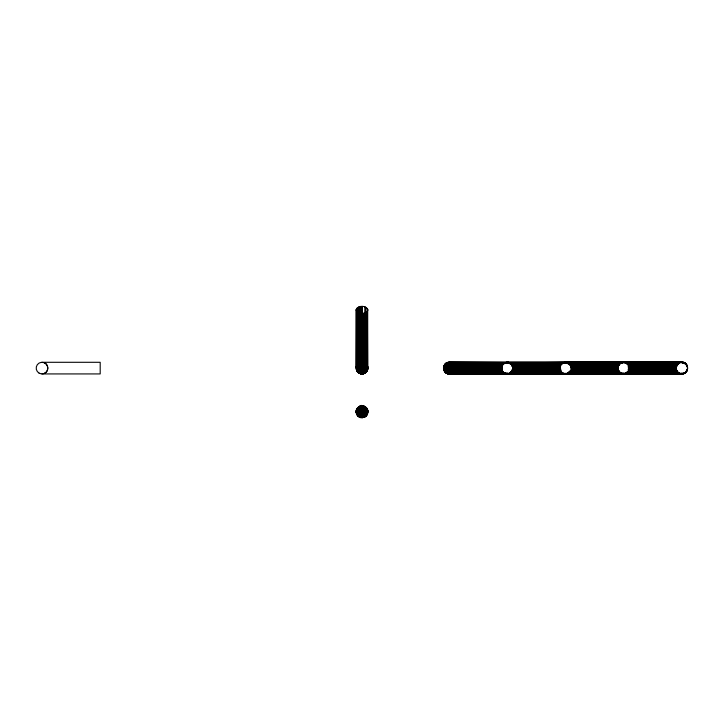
<?xml version="1.0" encoding="UTF-8"?>
<svg xmlns="http://www.w3.org/2000/svg" width="724" height="724" viewBox="0 0 724 724"><rect width="100%" height="100%" fill="white"/><g stroke="black" fill="none" stroke-linecap="round" stroke-linejoin="round"><path stroke-width="1.09" d="M444.427 371.34L502.311 370.851C511.09 382.308 519.298 360.154 505.759 362.543L449.269 362.38C447.577 365.475 447.595 370.715 449.269 373.928L681.981 373.919C689.474 374.263 689.474 361.955 681.981 362.29L507.443 362.299C499.94 361.928 499.958 374.281 507.443 373.928L681.981 373.928C689.411 374.199 689.411 362.018 681.981 362.29L449.269 362.299C441.776 361.964 441.785 374.245 449.269 373.928L506.872 373.901L449.269 373.874C441.902 374.236 441.912 362 449.269 362.29L508.583 362.398L508.013 362.317M687.384 368.806L685.592 372.462L681.981 373.928L565.625 373.919L561.887 372.561L559.833 368.679L561.01 364.57L564.865 362.344L504.764 362.959M367.403 366.806C370.027 373.385 358.172 377.104 357.276 369.539L356.362 369.539L358.833 372.978L361.059 373.846L363.864 373.611L366.842 370.878L367.819 368.109L367.502 366.217L367.819 368.109L367.095 370.878L363.882 373.611L360.118 373.611L358.914 372.978L356.959 370.444L356.262 367.149L357.131 371.285L360.579 373.747L364.769 373.222L367.502 370L366.045 370L363.719 373.439L360.579 373.747M356.38 367.629L356.534 366.679L356.28 367.149C356.335 364.19 356.108 372.86 358.86 372.978L365.168 372.978M356.199 411.748C355.792 404.49 367.575 403.974 367.801 411.259C368.036 414.517 365.367 417.648 362.027 417.558C364.833 417.621 367.647 415.16 367.801 412.228L356.199 412.228L356.262 411.748L367.819 411.748C367.892 402.508 352.235 406.227 357.041 414.517C359.158 419.486 367.122 417.875 367.72 412.698L356.262 412.698L356.217 412.228C357.647 423.25 374.181 413.639 365.14 406.87L358.823 406.87L356.57 409.856M364.76 373.222L359.24 373.222L362 373.928L362.425 370.878L361.62 371.683C361.873 377.729 370.109 369.331 367.484 366.217M685.592 372.462L681.981 373.928L623.807 373.837C616.314 374.399 616.305 361.873 623.807 362.29L666.315 362.362M681.411 373.901L680.85 373.81L681.411 373.901C668.252 371.104 683.546 353.104 687.384 367.403M356.226 310.37C356.434 304.741 368.616 305.103 367.566 310.949C365.204 314.687 356.154 314.415 356.317 309.193L356.226 368.552C356.425 375.005 366.724 375.774 367.258 369.068M356.597 308.623L356.434 369.131C358.923 372.579 365.892 372.598 367.774 368.552L367.683 309.193L367.774 310.37M358.344 307.211L357.973 370.625M359.158 306.886L358.742 370.996M356.606 366.806L356.434 369.131M362.498 371.584L362 306.442L361.502 371.584M364.842 306.886L364.398 371.285M445.151 372.217L503.759 372.607C500.963 370.444 500.963 365.774 503.759 363.611M570.141 371.005L618.676 370.851L620.893 373.15L623.237 373.901L504.764 373.258L507.443 373.928L564.865 373.874C561.2 373.503 558.729 369.24 560.249 365.882L511.94 365.258M571.336 366.968C572.774 372.634 564.602 376.543 561.127 371.801L510.8 371.846L560.783 371.34L561.172 371.846M619.31 371.801L568.983 371.846L619.69 372.217L567.878 372.552L620.115 372.607C617.319 370.444 617.319 365.774 620.115 363.611L567.851 363.647L619.69 363.991L569.001 364.344L619.31 364.416C626.749 356.009 635.192 373.43 623.807 373.928L507.443 373.837L504.918 373.258M683.773 373.258C681.583 374.788 678.497 373.376 677.148 371.34L627.138 371.819L677.872 372.217L626.052 372.552L678.288 372.607C675.492 370.444 675.492 365.774 678.288 363.611L627.138 363.647L677.872 363.991L627.183 364.344L677.148 364.878C678.931 362.036 683.085 361.502 685.592 363.756M357.918 371.285L357.855 369.539M356.742 369.068C356.461 372.634 363.602 376.534 362.842 370.878M356.905 370.878L359.566 370.878L361.548 373.846L359.176 372.697L358.081 370.444M365.611 370.444C365.195 373.792 360.57 375.276 358.851 372.046L359.086 370.444L358.706 371.285C360.308 376.091 367.032 373.358 367.05 369.068M356.38 411.259C356.525 407.856 360.118 405.132 363.421 406.101M559.806 368.109L513.017 368.109L559.824 367.729C559.969 364.76 562.657 362.244 565.625 362.29L623.237 362.317L620.631 363.267L567.869 363.638M359.846 372.389C361.104 375.258 364.615 373.412 364.796 370.878L365.276 370.444C365.068 374.371 359.394 375.132 359.204 370.878M443.559 369.24L501.741 369.24L501.66 368.679L449.269 368.109L501.66 367.539L501.741 366.968L443.559 366.968M618.015 367.539L618.097 366.968L571.209 367.086L618.015 367.539L571.2 368.045M676.189 367.539L676.279 366.968L628.269 367.086L676.189 367.539L629.373 368.045M366.724 369.539L367.738 369.068L366.724 369.539C366.661 373.34 360.145 376.109 359.946 370.878M357.547 369.539L357.719 371.285L359.204 372.978L362.932 373.846M356.516 368.588L356.317 367.376M366.045 370L366.145 369.539M366.453 369.539C365.946 372.652 360.371 376.996 364.434 370.878L367.095 370.878M501.714 367.095L502.411 365.195M618.07 367.095L618.767 365.195M676.252 367.095L676.94 365.195M360.561 372.697L360.489 373.222M359.656 372.046L360.335 370.878C360.09 374.625 364.082 374.471 364.054 370.878L362.706 372.046M359.801 372.697L359.683 371.285M360.416 372.389L360.299 373.222M359.376 372.046L359.339 371.285M507.117 362.462L506.8 362.959L564.123 362.489M577.933 373.222L623.807 373.928L681.981 373.837L684.669 373.258M359.24 406.626L364.76 406.626C359.819 401.947 360.579 418.934 363.348 417.386C371.584 415.323 365.846 402.01 358.86 406.87M356.28 412.698C362.923 424.508 363.24 412.544 362.19 406.417C368.941 404.635 369.131 419.676 360.579 417.386M564.385 363.267L565.191 362.398M622.568 363.267L622.948 362.733L565.625 362.643L622.794 362.38M506.438 362.38L504.212 363.267L502.311 365.367L444.427 364.878M619.346 364.371L618.676 365.367L570.141 365.213M360.507 371.683L361.158 370.878C360.597 374.607 363.674 374.317 363.665 370.878L362.76 371.683M360.416 371.285L360.742 370.878L362 373.928L363.258 370.878L362.805 371.285M684.506 373.258L685.809 372.462M502.945 364.416L445.151 363.991M511.913 365.149L561.01 364.57L562.086 363.493L507.443 363.068L562.72 363.068M506.438 373.837L504.7 373.24L448.129 373.81M620.061 372.561L622.794 373.837L621.581 373.484L679.239 373.24L626.025 373.15M361.647 372.046L362.398 371.285M361.62 371.683L362 370.878M563.833 363.267L565.625 362.299L622.115 362.543L565.625 363.068L620.568 363.267M622.006 363.267L623.807 362.398M366.281 370.878L364.896 372.046M443.893 365.882L501.877 366.416L449.269 367.095L448.129 368.109L449.269 369.122L501.877 369.792L443.893 370.335M365.466 370.878L364.036 372.046M365.14 370.878L364.181 371.683M363.846 371.683L364.317 371.285M365.294 371.285L364.344 372.046M506.194 362.959L507.443 362.29L505.651 362.959M683.239 373.258L681.981 373.928L565.625 373.928L509.687 373.159M447.043 373.484L504.7 373.24L446.038 372.941M448.156 366.968L449.269 366.118L502.076 365.882L449.269 365.195L448.219 365.882M362.398 405.947L361.575 405.947L362.425 405.947C361.267 406.146 361.909 405.313 363.511 406.87C364.878 408.979 364.968 411.675 364.534 414.083C364.118 420.409 356.163 416.445 357.131 411.748C363.104 392.345 370.643 424.843 359.176 415.314C358.118 412.961 358.154 410.092 359.366 407.802C361.584 405.594 361.846 405.512 358.86 407.15C354.498 410.418 358.027 418.418 362.48 417.54C356.679 418.155 354.516 409.259 359.466 406.626C361.71 405.892 362.597 405.069 361.348 407.467C360.959 409.929 360.968 412.445 361.195 414.924C361.466 421.395 369.575 413.513 366.842 409.856C365.403 403.358 355.43 405.974 356.516 412.228C356.416 417.133 363.837 419.802 366.072 414.924C367.349 412.589 367.086 409.458 365.294 407.467C363.14 405.802 361.593 405.322 364.416 407.467C365.792 409.666 365.892 412.526 364.987 414.924C364.226 417.078 360.869 418.463 364.507 416.617C366.525 414.888 367.041 411.856 366.199 409.404C366.634 407.386 360.724 405.042 363.719 406.417C368.344 408.942 365.674 417.549 362.968 417.386C367.159 415.295 367.023 407.341 362.353 405.947M362.19 405.947C365.213 408.327 365.539 416.191 361.557 417.54C365.484 413.793 361.819 397.847 357.737 411.259C357.62 413.313 358.271 415.567 359.964 416.861C362.959 418.201 359.864 417.187 359.104 415.685C356.733 412.653 358.615 406.544 361.348 406.001M563.335 363.267C563.562 362.063 567.535 362.416 566.195 362.317M621.518 363.267L623.807 362.29L588.015 362.362M503.705 363.647L505.461 362.643M620.061 363.647L621.816 362.643M678.243 363.647L679.99 362.643M364.416 372.389L363.511 372.978M362.127 417.558C364.19 414.617 363.647 408.626 362.308 406.001C364.425 408.897 365.059 415.766 361.593 417.54L362 405.929C359.376 408.227 358.932 415.974 362.48 417.54M562.937 363.267L565.625 362.299L576.521 362.362M621.12 363.267L623.581 362.398M448.636 372.941L503.334 372.217L448.464 372.217M562.639 363.267L565.191 362.733M620.821 363.267L623.373 362.398M506.067 373.756L662.958 373.222M448.328 364.878L449.269 364.371L503.334 363.991L448.464 363.991M361.611 406.001L360.154 408.173L359.674 412.228L360.416 416.029L361.81 417.54L359.312 416.861L364.76 416.861M361.882 405.947C360.036 409.114 359.819 414.653 362.036 417.54M362 373.928L362 306.442M682.632 373.258L566.385 373.874L567.851 373.484M447.043 362.733L505.759 362.543L449.043 362.398L449.269 373.901L505.759 373.674L448.835 373.484M683.365 373.756L681.981 373.919L681.981 373.15M44.245 373.484C48.942 371.819 48.942 364.398 44.245 362.733M623.807 373.729L566.756 373.81L568.53 373.15M505.225 362.959L506.302 362.462M449.043 362.398C442.536 361.692 442.554 374.534 449.043 373.81C443.16 374.227 443.169 361.982 449.043 362.398C443.957 362.489 444.047 373.774 449.043 373.81C445.45 373.041 444.427 363.611 449.269 362.29C446.093 364.588 446.093 371.629 449.269 373.928M504.918 362.959L507.443 362.29M682.316 373.756L586.585 373.222M627.165 363.629L678.75 363.267L624.921 363.077L680.976 362.38M446.038 363.267L505.216 362.733M363.421 373.747L363.882 373.611M360.118 406.245L360.579 406.101M363.421 417.386L363.882 417.25M566.639 373.837L567.616 373.575M362 405.929C358.118 407.739 358.172 415.513 361.846 417.54M361.738 405.947C357.71 407.856 357.737 415.449 361.62 417.54M361.62 405.947C356.081 406.834 355.991 416.472 361.475 417.486M680.85 362.398L681.411 362.317L624.93 362.38L680.298 362.543L624.93 362.643L679.755 362.733M564.991 362.398L567.851 362.733L570.123 364.416M564.82 362.398L565.625 362.308L564.575 362.398M622.694 362.398L623.807 362.29M571.218 367.023L618.233 366.416L571.218 366.154M628.278 367.041L676.415 366.416L628.278 366.145M448.219 370.335L449.269 371.014L502.076 370.335L449.269 370.1L448.156 369.24M511.94 370.959L560.249 370.335L560.584 371.014M570.123 370.959L618.432 370.335L571.245 370.127M628.296 370.959L676.605 370.335L628.296 370.118M513.026 367.086L559.86 367.349L513.026 367.122L560.005 366.597L511.922 366.163M448.328 371.34L449.269 371.846L502.61 371.34L449.269 371.014M568.955 371.819L618.966 371.34L570.069 371.041M449.269 369.122L501.66 368.679M511.94 370.118L560.249 370.335L559.833 368.679L513.017 369.068L560.883 369.24M618.015 368.679L571.2 369.068L618.097 369.24L618.015 368.679L571.2 368.172M628.26 369.077L676.189 368.679L676.279 369.24L628.269 369.131L676.415 369.792L628.278 370.073M448.636 363.267L504.212 363.267L448.835 362.733M510.827 364.344L561.507 363.991L509.696 363.665M509.696 372.552L561.507 372.217L510.827 371.874M449.269 365.195L502.61 364.878L449.269 364.371M570.069 365.168L618.966 364.878L568.955 364.398M511.94 366.1L560.249 365.882M571.245 366.091L618.432 365.882L570.123 365.258M628.296 366.1L676.605 365.882L628.296 365.258M511.922 370.073L560.059 369.792L559.896 369.122L560.159 370.1M571.218 370.064L618.233 369.792L571.218 369.186M509.678 363.647L562.086 363.493M511.959 371.005L560.494 370.851L560.783 371.34L511.895 371.041M509.687 373.141L562.394 372.941L509.687 372.579M567.869 373.141L620.568 372.941L567.869 372.579M626.043 373.141L678.75 372.941L626.043 372.579M655.13 362.362L681.981 362.326L683.773 362.959M449.269 363.068L504.7 362.977M565.625 363.068L621.065 362.977M624.912 363.068L679.239 362.977M449.269 373.575L505.216 373.484L461.577 373.222M623.807 373.575L680.976 373.837M42.019 362.29L100.193 362.29L100.193 373.928L42.019 373.928M448.129 362.398L681.981 362.38M683.365 362.462L682.316 362.462L684.669 362.959M681.981 362.643L683.972 362.643M681.981 363.068L684.895 363.068M449.269 363.647L504.275 363.756M684.542 363.756L685.809 363.756M685.927 364.806L686.732 364.806M511.968 365.195L560.584 365.195M686.461 366.045L687.384 366.045M367.738 367.149L367.502 368.109M443.45 368.109L501.632 368.109M571.2 368.109L617.988 368.109M629.373 368.109L676.162 368.109M367.484 368.588L367.683 367.376M356.262 369.068L357.276 369.539M356.498 370L357.955 370M686.461 370.172L687.384 370.172M356.67 370.444L359.466 370.444M364.534 370.444L367.33 370.444M357.149 371.285L366.851 371.285M685.927 371.412L686.732 371.412M357.421 371.683L366.579 371.683M449.269 371.846L502.945 371.801M357.737 372.046L366.263 372.046M627.156 371.846L677.483 371.801M358.072 372.389L365.928 372.389M358.434 372.697L365.566 372.697M359.674 373.439L364.326 373.439M360.588 373.747L363.412 373.747M361.068 406.001C363.991 405.485 366.787 407.594 367.62 410.318L356.362 410.318L356.28 410.789L367.738 410.789M359.674 406.417L364.326 406.417M358.434 407.15L365.557 407.15M358.072 407.467L365.928 407.467M357.737 407.802L366.263 407.802M357.421 408.173L366.57 408.173M357.149 408.562L366.851 408.562M356.896 408.979L367.095 408.979M356.67 409.404L367.33 409.404M356.498 409.856L367.502 409.856M356.199 411.259L367.801 411.259M367.638 413.169L356.362 413.169L358.86 416.617L365.168 416.617M356.498 413.63L367.502 413.63M356.67 414.083L367.33 414.083M356.896 414.517L367.095 414.517M357.149 414.924L366.851 414.924M357.421 415.314L366.57 415.314M357.737 415.685L366.263 415.685M358.072 416.029L365.928 416.029M358.434 416.336L365.557 416.336M359.674 417.069L364.326 417.069M360.588 417.386L363.412 417.386M361.068 417.486L362.923 417.486M507.443 362.643L563.399 362.733M627.156 364.371L677.483 364.416M567.842 373.15L621.065 373.24L565.191 373.484L622.115 373.674L563.571 373.484L564.611 373.837M510.791 364.38L561.01 364.57M507.443 373.575L564.865 373.874M636.115 373.222L679.99 373.575L678.243 372.561M449.269 372.561L504.212 372.941L503.705 372.561M449.269 367.095L501.66 367.539M603.617 373.222L623.807 373.385M513.017 367.168L559.824 367.729M629.373 368.172L676.189 368.679M513.017 368.172L559.833 368.679M513.044 369.186L560.059 369.792M621.952 373.484L623.807 373.928L621.744 373.484M566.385 362.344L570.078 364.371L571.444 368.109M506.8 373.258L507.443 373.837L507.443 373.15M508.456 362.38L511.904 364.371L513.262 368.109M563.444 373.484L564.512 373.81M563.77 373.484L565.625 373.928L564.05 373.484M505.651 373.258L507.443 373.928L505.225 373.258M623.581 373.81L622.233 373.484M620.893 373.15L621.816 373.575M504.538 373.15L505.461 373.575M507.117 373.756L506.194 373.258M679.076 373.15L679.755 373.484M622.568 373.484L623.807 373.928L622.948 373.484M564.385 373.484L565.625 373.928L564.774 373.484M682.632 362.462L683.239 362.959M684.506 362.959L685.157 363.756M570.078 364.371L571.354 367.095M358.851 372.046L358.416 371.285M358.38 371.683L357.792 370.444M357.719 371.285L356.95 369.068M676.94 371.014L676.252 369.122M618.767 371.014L618.07 369.122M502.411 371.014L501.714 369.122M359.176 371.683L358.724 370.444M358.706 371.285L358.389 370.444M560.005 369.611L560.249 370.335L559.86 368.869M560.032 369.24L560.349 370.335M560.349 369.24L560.657 370.335M365.656 307.211L366.027 370.625M367.457 367.584L367.566 369.131L367.394 308.623L367.195 369.683M357.05 308.098L357.321 370.181M366.679 312.008L366.679 370.181M365.258 312.822L365.258 370.996M363.466 313.311L363.466 371.484M360.534 371.484L360.063 306.641L359.602 371.285M356.805 311.501L356.805 369.683M356.19 309.781L356.19 367.964M677.148 364.878L676.85 365.367L628.314 365.213L677.148 364.878M565.625 362.29L564.512 362.398L565.625 362.308M676.85 370.851L628.314 371.005L677.148 371.34L676.85 370.851M39.105 373.15A5.819 5.819 0 0 0 47.838 368.109A5.819 5.819 0 0 0 39.105 363.068A5.819 5.819 0 0 0 39.105 373.15"/></g></svg>
